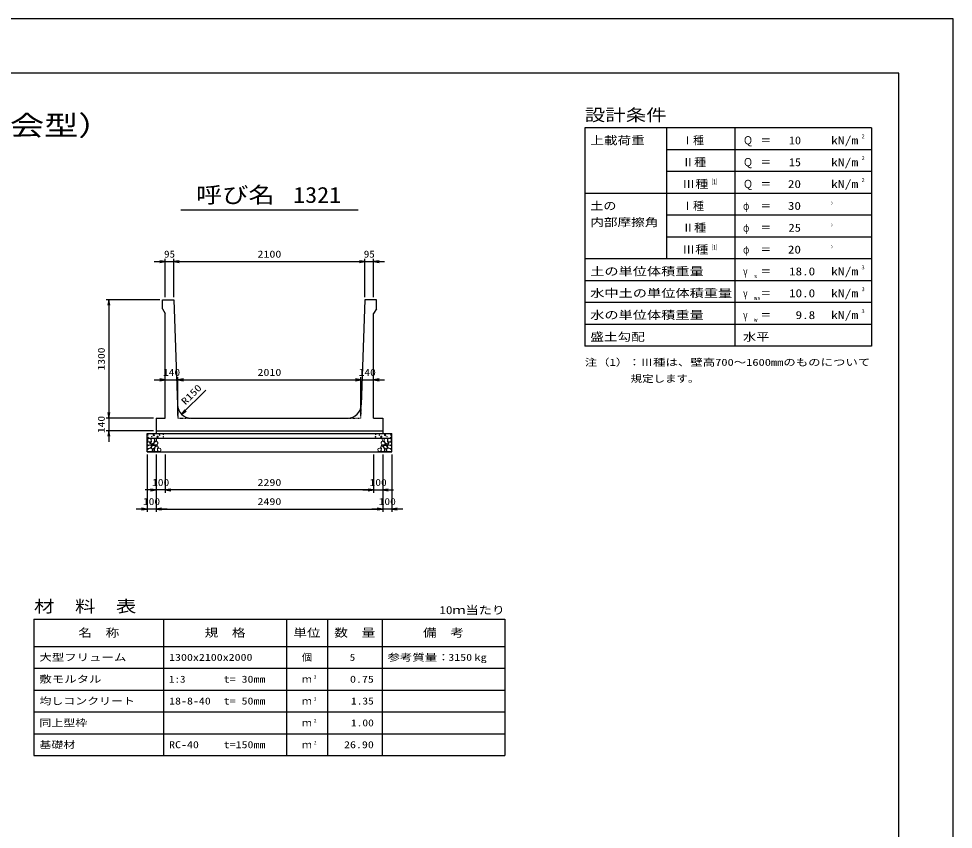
# Model space of a CAD drawing. Units: millimetres at full size. Extents: x 0 to 25230, y 0 to 17820.
# Drawn here: x 14960 to 25230, y 8910 to 17820 of the extents above; entities that cross this region are included whole.
import ezdxf
from ezdxf.enums import TextEntityAlignment as Align

# ---------------------------------------------------------------- set-up
doc = ezdxf.new("R2010")
doc.units = ezdxf.units.MM
doc.linetypes.add('DASHED_SPACED', pattern=[12, 6, -6])
for name, color, linetype, lineweight in [('0_2', 7, 'Continuous', 25), ('D-DCR-HCHn', 4, 'Continuous', 9), ('D-MTR-FRAM', 7, 'Continuous', 25), ('D-MTR-LINE', 7, 'Continuous', 25), ('D-STR-DIM', 7, 'Continuous', 25), ('D-STR-STRn', 1, 'Continuous', 25), ('D-TTL', 2, 'Continuous', 25), ('D-TTL-FRAM', 2, 'Continuous', 25), ('D-TTL-LINE', 7, 'Continuous', 25), ('D-TTL-TXT', 7, 'Continuous', 25)]:
    doc.layers.add(name, color=color, linetype=linetype, lineweight=lineweight)
for name, color, linetype in [('D-DOC', 7, 'Continuous'), ('D-MTR', 7, 'Continuous'), ('D-MTR-TXT', 7, 'Continuous')]:
    doc.layers.add(name, color=color, linetype=linetype)
doc.styles.add('ＭＳ ゴシック', font='')
doc.styles.get('ＭＳ ゴシック').set_extended_font_data('MS Gothic')

# ---------------------------------------------------------------- blocks, each defined once
blk = doc.blocks.new('open_arrow')
at = {"color": 0, "linetype": 'Continuous', "lineweight": -2}
blk.add_lwpolyline([(7.5, 1.25), (0, 0), (7.5, -1.25)], dxfattribs=at)

msp = doc.modelspace()

# ---------------------------------------------------------------- linework, layer by layer
at = {"layer": '0_2'}
for p, q in [((16470, 13030), (16470, 12610)), ((16570, 13030), (16570, 12610)), ((16570, 13030), (16570, 12610)), ((18860, 13030), (18860, 12610)), ((16690, 12640), (16350, 12640)), ((18860, 12640), (16570, 12640))]:
    msp.add_line(p, q, dxfattribs=at)
at = {"layer": 'D-DCR-HCHn'}
for points in [[(16375.46, 13160.356), (16370.26, 13144.753), (16377.194, 13134.352), (16394.53, 13132.618), (16406.366, 13137.699), (16401.464, 13149.954), (16404.932, 13156.889), (16397.997, 13163.823), (16387.596, 13167.29)], [(16408.399, 13203.696), (16392.796, 13207.163), (16378.928, 13200.228), (16377.194, 13184.626), (16380.661, 13172.491), (16397.997, 13167.29), (16410.132, 13167.29), (16415.333, 13175.958), (16415.333, 13195.028)], [(16422.267, 13205.429), (16417.067, 13189.827), (16418.8, 13172.491), (16406.665, 13153.421), (16422.267, 13144.753), (16439.603, 13153.421), (16450.005, 13167.29), (16453.472, 13189.827), (16450.005, 13201.962), (16439.603, 13207.163)], [(16425.735, 13144.753), (16417.067, 13137.819), (16420.534, 13132.618), (16432.669, 13132.618), (16437.87, 13134.352), (16441.337, 13141.286), (16436.136, 13146.487)], [(16451.739, 13163.823), (16443.071, 13143.02), (16450.005, 13134.352), (16470.808, 13134.352), (16479.476, 13137.819), (16488.144, 13149.954), (16488.144, 13160.356), (16479.476, 13174.224), (16469.074, 13175.958)], [(16455.206, 13201.962), (16455.206, 13181.159), (16463.874, 13175.958), (16472.542, 13181.159), (16474.275, 13193.294), (16472.542, 13203.696), (16460.407, 13207.163)], [(18978.261, 13163.823), (18986.929, 13143.02), (18979.995, 13134.352), (18959.192, 13134.352), (18950.524, 13137.819), (18941.856, 13149.954), (18941.856, 13160.356), (18950.524, 13174.224), (18960.926, 13175.958)], [(18974.794, 13201.962), (18974.794, 13181.159), (18966.126, 13175.958), (18957.458, 13181.159), (18955.725, 13193.294), (18957.458, 13203.696), (18969.593, 13207.163)], [(19007.733, 13205.429), (19012.933, 13189.827), (19011.2, 13172.491), (19023.335, 13153.421), (19007.733, 13144.753), (18990.397, 13153.421), (18979.995, 13167.29), (18976.528, 13189.827), (18979.995, 13201.962), (18990.397, 13207.163)], [(19004.265, 13144.753), (19012.933, 13137.819), (19009.466, 13132.618), (18997.331, 13132.618), (18992.13, 13134.352), (18988.663, 13141.286), (18993.864, 13146.487)], [(19021.601, 13203.696), (19037.204, 13207.163), (19051.072, 13200.228), (19052.806, 13184.626), (19049.339, 13172.491), (19032.003, 13167.29), (19019.868, 13167.29), (19014.667, 13175.958), (19014.667, 13195.028)], [(19054.54, 13160.356), (19059.74, 13144.753), (19052.806, 13134.352), (19035.47, 13132.618), (19023.634, 13137.699), (19028.536, 13149.954), (19025.068, 13156.889), (19032.003, 13163.823), (19042.404, 13167.29)], [(16408.366, 13102.757), (16421.208, 13122.019), (16419.603, 13126.834), (16401.946, 13131.65), (16385.894, 13130.045), (16374.658, 13120.414), (16373.052, 13109.177), (16374.658, 13097.941), (16387.499, 13094.731)], [(16414.787, 13062.627), (16426.023, 13067.443), (16429.234, 13083.494), (16422.813, 13094.731), (16411.577, 13097.941), (16397.13, 13096.336), (16381.078, 13089.915), (16373.052, 13080.284), (16373.052, 13069.048), (16377.868, 13062.627), (16397.13, 13064.232)], [(16453.311, 13102.757), (16461.337, 13122.019), (16454.916, 13130.045), (16435.654, 13130.045), (16427.628, 13126.834), (16419.603, 13115.598), (16419.603, 13105.967), (16427.628, 13093.125), (16437.259, 13091.52)], [(16450.101, 13067.443), (16450.101, 13086.705), (16442.075, 13091.52), (16434.049, 13086.705), (16432.444, 13075.469), (16434.049, 13065.837), (16445.285, 13062.627)], [(16480.599, 13064.232), (16485.415, 13078.679), (16483.81, 13094.731), (16495.046, 13112.388), (16480.599, 13120.414), (16464.548, 13112.388), (16454.916, 13099.546), (16451.706, 13078.679), (16454.916, 13067.443), (16464.548, 13062.627)], [(16477.389, 13120.414), (16485.415, 13126.834), (16482.204, 13131.65), (16470.968, 13131.65), (16466.153, 13130.045), (16462.942, 13123.624), (16467.758, 13118.808)], [(16493.441, 13065.837), (16507.887, 13062.627), (16520.729, 13069.048), (16522.334, 13083.494), (16519.124, 13094.731), (16503.072, 13099.546), (16491.836, 13099.546), (16487.02, 13091.52), (16487.02, 13073.863)], [(18936.559, 13065.837), (18922.113, 13062.627), (18909.271, 13069.048), (18907.666, 13083.494), (18910.876, 13094.731), (18926.928, 13099.546), (18938.164, 13099.546), (18942.98, 13091.52), (18942.98, 13073.863)], [(18949.401, 13064.232), (18944.585, 13078.679), (18946.19, 13094.731), (18934.954, 13112.388), (18949.401, 13120.414), (18965.452, 13112.388), (18975.084, 13099.546), (18978.294, 13078.679), (18975.084, 13067.443), (18965.452, 13062.627)], [(18952.611, 13120.414), (18944.585, 13126.834), (18947.796, 13131.65), (18959.032, 13131.65), (18963.847, 13130.045), (18967.058, 13123.624), (18962.242, 13118.808)], [(18976.689, 13102.757), (18968.663, 13122.019), (18975.084, 13130.045), (18994.346, 13130.045), (19002.372, 13126.834), (19010.397, 13115.598), (19010.397, 13105.967), (19002.372, 13093.125), (18992.741, 13091.52)], [(18979.899, 13067.443), (18979.899, 13086.705), (18987.925, 13091.52), (18995.951, 13086.705), (18997.556, 13075.469), (18995.951, 13065.837), (18984.715, 13062.627)], [(19015.213, 13062.627), (19003.977, 13067.443), (19000.766, 13083.494), (19007.187, 13094.731), (19018.423, 13097.941), (19032.87, 13096.336), (19048.922, 13089.915), (19056.948, 13080.284), (19056.948, 13069.048), (19052.132, 13062.627), (19032.87, 13064.232)], [(19021.634, 13102.757), (19008.792, 13122.019), (19010.397, 13126.834), (19028.054, 13131.65), (19044.106, 13130.045), (19055.342, 13120.414), (19056.948, 13109.177), (19055.342, 13097.941), (19042.501, 13094.731)]]:
    msp.add_lwpolyline(points, close=True, dxfattribs=at)
for centre, radius in [((16443.336, 13243.955), 7.5), ((16548.131, 13250.006), 3), ((18881.869, 13250.006), 3), ((18986.664, 13243.955), 7.5), ((16380.727, 13243.955), 3), ((16381.869, 13218.91), 3), ((16422.292, 13225.752), 3), ((16486.664, 13224.961), 7.5), ((16507.708, 13243.164), 3), ((16549.273, 13224.961), 3), ((18880.727, 13224.961), 3), ((18922.292, 13243.164), 3), ((18943.336, 13224.961), 7.5), ((19007.708, 13225.752), 3), ((19048.131, 13218.91), 3), ((19049.273, 13243.955), 3)]:
    msp.add_circle(centre, radius, dxfattribs=at)
at = {"layer": 'D-MTR-FRAM'}
for p, q in [((15127.5, 11220), (20302.5, 11220)), ((15127.5, 11220), (15127.5, 9720)), ((20302.5, 11220), (20302.5, 9720)), ((15127.5, 9720), (20302.5, 9720))]:
    msp.add_line(p, q, dxfattribs=at)
at = {"layer": 'D-MTR-LINE'}
for p, q in [((16552.5, 11220), (16552.5, 9720)), ((17902.5, 11220), (17902.5, 9720)), ((18352.5, 11220), (18352.5, 9720)), ((18952.5, 11220), (18952.5, 9720)), ((15127.5, 10920), (20302.5, 10920)), ((15127.5, 10680), (20302.5, 10680)), ((15127.5, 10440), (20302.5, 10440)), ((15127.5, 10200), (20302.5, 10200)), ((15127.5, 9960), (20302.5, 9960))]:
    msp.add_line(p, q, dxfattribs=at)
at = {"layer": 'D-STR-DIM'}
for p, q in [((16450, 15150), (16785, 15150)), ((16570, 14760), (16570, 15180)), ((16665, 14760), (16665, 15180)), ((16665, 14760), (16665, 15180)), ((16665, 15150), (18765, 15150)), ((18645, 15150), (18980, 15150)), ((18765, 14760), (18765, 15180)), ((18765, 14760), (18765, 15180)), ((18860, 14760), (18860, 15180)), ((16510, 14730), (15920, 14730)), ((15950, 14730), (15950, 13430)), ((16710, 13460), (16710, 13880)), ((16710, 13460), (16710, 13880)), ((18720, 13460), (18720, 13880)), ((18720, 13460), (18720, 13880)), ((16450, 13850), (16830, 13850)), ((16710, 13850), (18720, 13850)), ((18600, 13850), (18980, 13850)), ((16750.682, 13472.115), (17015.847, 13737.28)), ((15950, 13550), (15950, 13170)), ((16440, 13430), (15920, 13430)), ((16440, 13430), (15920, 13430)), ((16440, 13290), (15920, 13290)), ((16370, 13030), (16370, 12400)), ((16470, 13030), (16470, 12400)), ((16470, 13030), (16470, 12400)), ((18860, 13030), (18860, 12610)), ((18960, 13030), (18960, 12400)), ((18960, 13030), (18960, 12400)), ((18960, 13030), (18960, 12610)), ((19060, 13030), (19060, 12400)), ((18740, 12640), (19080, 12640)), ((16590, 12430), (16250, 12430)), ((16470, 12430), (18960, 12430)), ((19180, 12430), (18840, 12430))]:
    msp.add_line(p, q, dxfattribs=at)
at = {"layer": 'D-STR-STRn'}
for p, q in [((16540, 14730), (16665, 14730)), ((16540, 14630), (16540, 14730)), ((16665, 14730), (16704.987, 13574.811)), ((18765, 14730), (18725.013, 13574.811)), ((18890, 14730), (18765, 14730)), ((18890, 14630), (18890, 14730)), ((16540, 14630), (16570, 14580)), ((18890, 14630), (18860, 14580)), ((16570, 13430), (16570, 14580)), ((18860, 13430), (18860, 14580)), ((16470, 13430), (16470, 13290)), ((16470, 13430), (16570, 13430)), ((16854.898, 13430), (18575.102, 13430)), ((18860, 13430), (18960, 13430)), ((18960, 13430), (18960, 13290)), ((16370, 13060), (16370, 13260)), ((16370, 13260), (19060, 13260)), ((16470, 13290), (18960, 13290)), ((16470, 13290), (16470, 13260)), ((18960, 13290), (18960, 13260)), ((19060, 13060), (19060, 13260)), ((16370, 13210), (19060, 13210)), ((16370, 13060), (19060, 13060))]:
    msp.add_line(p, q, dxfattribs=at)
at = {"layer": 'D-STR-STRn', "color": 2, "linetype": 'DASHED_SPACED'}
for p, q in [((16704.987, 13574.811), (16710, 13430)), ((18720, 13430), (18725.013, 13574.811)), ((16710, 13430), (16854.898, 13430)), ((18575.102, 13430), (18720, 13430))]:
    msp.add_line(p, q, dxfattribs=at)
at = {"layer": 'D-STR-STRn'}
for centre, start, end in [((16854.898, 13580), 181.98252, 270), ((18575.102, 13580), 270, 358.01748)]:
    msp.add_arc(centre, 150, start, end, dxfattribs=at)
at = {"layer": 'D-TTL'}
for points in [[(0, 0), (25230, 0), (25230, 17820), (0, 17820)], [(600, 600), (24630, 600), (24630, 17220), (600, 17220)]]:
    msp.add_lwpolyline(points, close=True, dxfattribs=at)
at = {"layer": 'D-TTL-FRAM'}
for p, q in [((24330, 16620), (21180, 16620)), ((21180, 16620), (21180, 14220)), ((24330, 16620), (24330, 14220)), ((24330, 14220), (21180, 14220))]:
    msp.add_line(p, q, dxfattribs=at)
at = {"layer": 'D-TTL-LINE'}
for p, q in [((22080, 16620), (22080, 15180)), ((22830, 16620), (22830, 14220)), ((24330, 16380), (22080, 16380)), ((24330, 16140), (22080, 16140)), ((24330, 15900), (21180, 15900)), ((24330, 15660), (22080, 15660)), ((24330, 15420), (22080, 15420)), ((24330, 15180), (21180, 15180)), ((24330, 14940), (21180, 14940)), ((24330, 14700), (21180, 14700)), ((24330, 14460), (21180, 14460))]:
    msp.add_line(p, q, dxfattribs=at)
at = {"layer": 'D-TTL-TXT'}
msp.add_line((16740, 15720), (18690, 15720), dxfattribs=at)

# ---------------------------------------------------------------- block references
at = {"layer": '0_2', "xscale": 8, "yscale": 8, "rotation": 180}
for p in [(16470, 12640), (18860, 12640)]:
    msp.add_blockref('open_arrow', p, dxfattribs=at)
at = {"layer": '0_2', "xscale": 8, "yscale": 8}
msp.add_blockref('open_arrow', (16570, 12640), dxfattribs=at)
msp.add_blockref('open_arrow', (16570, 12640), dxfattribs=at)
at = {"layer": 'D-STR-DIM', "xscale": 8, "yscale": 8}
for p, rotation in [((16570, 15150), 180), ((18765, 15150), 180), ((18765, 15150), 180), ((15950, 14730), 270), ((16570, 13850), 180), ((18720, 13850), 180), ((18720, 13850), 180), ((15950, 13430), 90), ((15950, 13430), 90), ((16750.682, 13472.115), 45), ((15950, 13290), 270), ((18860, 12640), 180), ((16370, 12430), 180), ((18960, 12430), 180), ((18960, 12430), 180)]:
    msp.add_blockref('open_arrow', p, dxfattribs=dict(at, rotation=rotation))
for p in [(16665, 15150), (16665, 15150), (18860, 15150), (16710, 13850), (16710, 13850), (18860, 13850), (18960, 12640), (16470, 12430), (16470, 12430), (19060, 12430)]:
    msp.add_blockref('open_arrow', p, dxfattribs=at)

# ---------------------------------------------------------------- texts
at = {"layer": '0_2', "style": 'ＭＳ ゴシック'}
for s, width, p in [('100', 1.2, (16520, 12722.5)), ('2290', 1.25, (17715, 12722.5))]:
    msp.add_text(s, height=76.98, dxfattribs=dict(at, width=width)).set_placement(p, align=Align.MIDDLE_CENTER)
at = {"layer": 'D-DOC', "style": 'ＭＳ ゴシック'}
for s, width, p in [('注（1）：Ⅲ種は、壁高700～1600mmのものについて', 1.3, (21180, 13981)), ('\u3000\u3000\u3000\u3000規定します。', 1.2, (21180, 13801))]:
    msp.add_text(s, height=76.98, dxfattribs=dict(at, width=width)).set_placement(p, align=Align.BOTTOM_LEFT)
at = {"layer": 'D-MTR', "style": 'ＭＳ ゴシック', "width": 1.25}
msp.add_text('材\u3000料\u3000表', height=132, dxfattribs=at).set_placement((15127.5, 11256), align=Align.BOTTOM_LEFT)
at = {"layer": 'D-MTR', "style": 'ＭＳ ゴシック', "width": 1.2}
msp.add_text('10ｍ当たり', height=87.98, dxfattribs=at).set_placement((20302.5, 11249), align=Align.BOTTOM_RIGHT)
at = {"layer": 'D-MTR-TXT', "style": 'ＭＳ ゴシック'}
for s, height, width, p in [('名\u3000称', 87.98, 1.25, (15840, 11070)), ('規\u3000格', 87.98, 1.25, (17227.5, 11070)), ('単位', 87.98, 1.25, (18127.5, 11070)), ('数\u3000量', 87.98, 1.25, (18652.5, 11070)), ('備\u3000考', 87.98, 1.25, (19627.5, 11070)), ('個', 76.98, 1.1, (18127.5, 10800))]:
    msp.add_text(s, height=height, dxfattribs=dict(at, width=width)).set_placement(p, align=Align.MIDDLE_CENTER)
for s, width, p in [('大型フリューム', 1.3, (15187.5, 10800)), ('1300x2100x2000', 1.25, (16612.5, 10800)), ('参考質量：    kg', 1.3, (19012.5, 10800)), ('敷モルタル', 1.3, (15187.5, 10560)), ('1:3', 1.15, (16612.5, 10560)), ('t= 30mm', 1.25, (17212.5, 10560)), ('均しコンクリート', 1.25, (15187.5, 10320)), ('18-8-40', 1.25, (16612.5, 10320)), ('t= 50mm', 1.25, (17212.5, 10320)), ('同上型枠', 1.25, (15187.5, 10080)), ('基礎材', 1.25, (15187.5, 9840)), ('RC-40', 1.25, (16612.5, 9840)), ('t=150mm', 1.25, (17212.5, 9840))]:
    msp.add_text(s, height=76.98, dxfattribs=dict(at, width=width)).set_placement(p, align=Align.MIDDLE_LEFT)
for s, width, p in [('5', 1.15, (18657.83, 10800)), ('3150', 1.25, (19942.5, 10800)), ('0.75', 1.25, (18862.5, 10560)), ('1.35', 1.2, (18862.5, 10320)), ('1.00', 1.2, (18862.5, 10080)), ('26.90', 1.25, (18862.5, 9840))]:
    msp.add_text(s, height=76.98, dxfattribs=dict(at, width=width)).set_placement(p, align=Align.MIDDLE_RIGHT)
for p in [(18127.5, 10560), (18127.5, 10320), (18127.5, 10080), (18127.5, 9840)]:
    msp.add_text('ｍ', height=76.98, dxfattribs=at).set_placement(p, align=Align.MIDDLE_CENTER)
at = {"layer": 'D-MTR-TXT', "style": 'ＭＳ ゴシック', "width": 1.15}
for s, p in [('3', (18202.5, 10553)), ('3', (18202.5, 10313)), ('2', (18202.5, 10073)), ('2', (18202.5, 9833))]:
    msp.add_text(s, height=38.49, dxfattribs=at).set_placement(p, align=Align.BOTTOM_LEFT)
at = {"layer": 'D-STR-DIM', "style": 'ＭＳ ゴシック'}
for s, width, p in [('95', 1.15, (16617.5, 15232.5)), ('2100', 1.25, (17715, 15232.5)), ('95', 1.15, (18812.5, 15232.5)), ('140', 1.2, (16640, 13932.5)), ('2010', 1.25, (17715, 13932.5)), ('140', 1.2, (18790, 13932.5)), ('100', 1.2, (18910, 12722.5)), ('100', 1.2, (16420, 12512.5)), ('2490', 1.25, (17715, 12512.5)), ('100', 1.2, (19010, 12512.5))]:
    msp.add_text(s, height=76.98, dxfattribs=dict(at, width=width)).set_placement(p, align=Align.MIDDLE_CENTER)
at = {"layer": 'D-STR-DIM', "style": 'ＭＳ ゴシック', "width": 1.2}
for s, p in [('1300', (15867.5, 14080)), ('140', (15867.5, 13360))]:
    msp.add_text(s, height=76.98, rotation=90, dxfattribs=at).set_placement(p, align=Align.MIDDLE_CENTER)
at = {"layer": 'D-STR-DIM', "style": 'ＭＳ ゴシック', "width": 1.25}
msp.add_text('R150', height=76.98, rotation=45, dxfattribs=at).set_placement((16809.092, 13553.152), align=Align.BOTTOM_LEFT)
at = {"layer": 'D-TTL-TXT', "style": 'ＭＳ ゴシック'}
for s, height, width, p in [('設計条件', 132, 1.25, (21180, 16656)), ('上載荷重', 87.98, 1.25, (21240, 16412)), ('2', 43.99, 1.15, (24222, 16492)), ('Ｑ', 87.98, 0.9, (22920, 16412)), ('＝', 87.98, 0.95, (23112, 16412)), ('kN/m', 87.98, 1.25, (23886, 16412)), ('Ⅱ種', 87.98, 1.1, (22250, 16172)), ('Ｑ', 87.98, 0.9, (22920, 16172)), ('＝', 87.98, 0.95, (23112, 16172)), ('kN/m', 87.98, 1.25, (23886, 16172)), ('2', 43.99, 1.15, (24222, 16252)), ('Ⅲ種', 87.98, 1.2, (22250, 15932)), ('（1）', 54.99, 0.6, (22546.769, 15982.923)), ('Ｑ', 87.98, 0.9, (22920, 15932)), ('＝', 87.98, 0.95, (23112, 15932)), ('kN/m', 87.98, 1.25, (23886, 15932)), ('2', 43.99, 1.15, (24222, 16012)), ('土の', 87.98, 1.2, (21240, 15692)), ('φ', 87.98, 0.75, (22920, 15692)), ('＝', 87.98, 0.95, (23112, 15692)), ('°', 87.98, 0.3, (23886, 15692)), ('内部摩擦角', 87.98, 1.25, (21240, 15512)), ('Ⅱ種', 87.98, 1.1, (22250, 15452)), ('φ', 87.98, 0.75, (22920, 15452)), ('＝', 87.98, 0.95, (23112, 15452)), ('°', 87.98, 0.3, (23886, 15452)), ('Ⅲ種', 87.98, 1.2, (22250, 15212)), ('（1）', 54.99, 0.6, (22546.769, 15262.923)), ('φ', 87.98, 0.75, (22920, 15212)), ('°', 87.98, 0.3, (23886, 15212)), ('＝', 87.98, 0.95, (23112, 15212)), ('土の単位体積重量', 87.98, 1.3, (21240, 14972)), ('3', 43.99, 1.15, (24222, 15052)), ('γ', 87.98, 0.75, (22920, 14972)), ('s', 43.99, 1.15, (23040, 14956)), ('＝', 87.98, 0.95, (23112, 14972)), ('kN/m', 87.98, 1.25, (23886, 14972)), ('水中土の単位体積重量', 87.98, 1.3, (21240, 14732)), ('γ', 87.98, 0.75, (22920, 14732)), ('＝', 87.98, 0.95, (23112, 14732)), ('kN/m', 87.98, 1.25, (23886, 14732)), ('3', 43.99, 1.15, (24222, 14812)), ('ws', 43.99, 1.2, (23040, 14716)), ('水の単位体積重量', 87.98, 1.3, (21240, 14492)), ('γ', 87.98, 0.75, (22920, 14492)), ('kN/m', 87.98, 1.25, (23886, 14492)), ('3', 43.99, 1.15, (24222, 14572)), ('w', 43.99, 1.25, (23040, 14476)), ('＝', 87.98, 0.95, (23112, 14492)), ('盛土勾配', 87.98, 1.25, (21240, 14252)), ('水平', 87.98, 1.2, (22920, 14252))]:
    msp.add_text(s, height=height, dxfattribs=dict(at, width=width)).set_placement(p, align=Align.BOTTOM_LEFT)
for s, height, width, p in [('大型フリューム（農業土木事業協会型）', 219.9, 1.25, (12615, 16470)), ('呼び名', 176, 1.2, (17340, 15742.5)), ('1321', 176, 1.1, (18240, 15742.5))]:
    msp.add_text(s, height=height, dxfattribs=dict(at, width=width)).set_placement(p, align=Align.BOTTOM_CENTER)
for p in [(22250, 16412), (22250, 15692)]:
    msp.add_text('Ⅰ種', height=87.98, dxfattribs=at).set_placement(p, align=Align.BOTTOM_LEFT)
for s, width, p in [('10', 1.1, (23556, 16412)), ('15', 1.1, (23556, 16172)), ('20', 1.2, (23556, 15932)), ('30', 1.2, (23556, 15692)), ('25', 1.15, (23556, 15452)), ('20', 1.2, (23556, 15212)), ('18.0', 1.2, (23712, 14972)), ('10.0', 1.2, (23712, 14732)), ('9.8', 1.2, (23712, 14492))]:
    msp.add_text(s, height=87.98, dxfattribs=dict(at, width=width)).set_placement(p, align=Align.BOTTOM_RIGHT)

doc.saveas('drawing.dxf')
